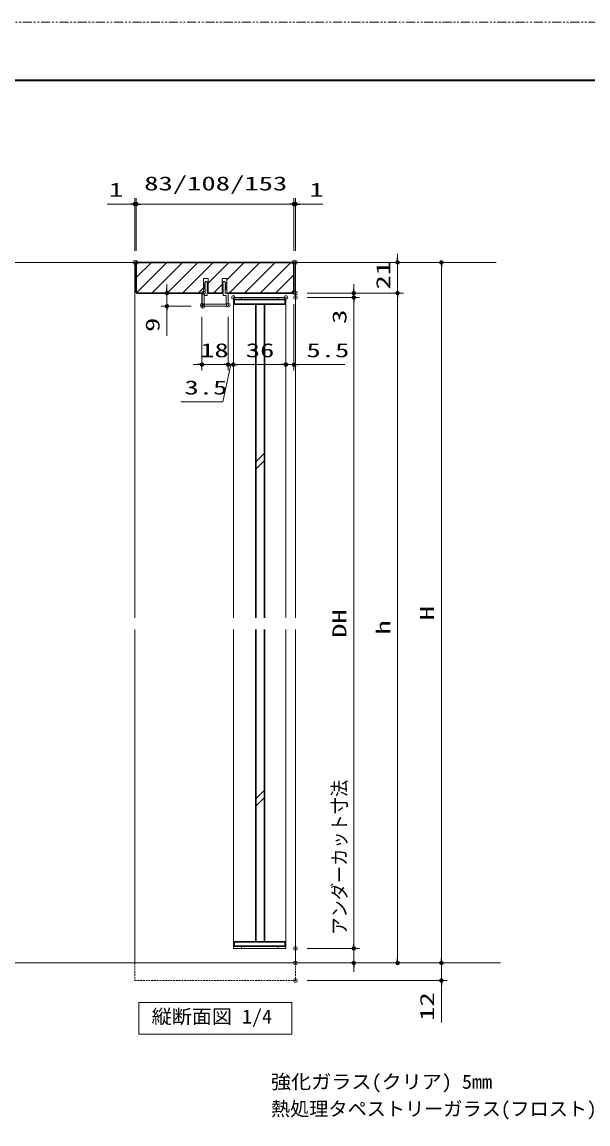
# Model space of a CAD drawing. Units: millimetres, scale not verified. Extents: x -1306 to 1306, y -607 to 607.
# Drawn here: x -770 to -382, y -161 to 594 of the extents above; entities that cross this region are included whole.
import ezdxf
from ezdxf.enums import TextEntityAlignment as Align

# ---------------------------------------------------------------- set-up
doc = ezdxf.new("R2010")
doc.units = ezdxf.units.MM
doc.header["$LTSCALE"] = 5
doc.header["$PDMODE"] = 32
doc.header["$PDSIZE"] = 2.5
doc.linetypes.add('USER1', pattern=[2.5, 1.25, -0.25, 0.25, -0.25, 0.25, -0.25])
doc.linetypes.add('USER2', pattern=[0.375, 0.25, -0.125])
for name, color, linetype, lineweight in [('0-1_線(黄)', 2, 'Continuous', 15), ('0-3_陰線', 4, 'USER1', 9), ('0-D_線(白)', 7, 'Continuous', 30), ('1-0_線(水)', 4, 'Continuous', 9), ('1-1_寸法線', 3, 'Continuous', 13), ('1-2_ハッチング', 6, 'Continuous', 9), ('1-4_DEFPOINTS', 7, 'Continuous', 5), ('1-5_点線(黄)', 2, 'USER2', 15), ('1-6_0', 3, 'Continuous', 25), ('1-7_図面枠', 7, 'Continuous', 35)]:
    doc.layers.add(name, color=color, linetype=linetype, lineweight=lineweight)
doc.styles.add('ＭＳ ゴシック', font='')
doc.styles.get('ＭＳ ゴシック').set_extended_font_data('MS Gothic')

# ---------------------------------------------------------------- blocks, each defined once
blk = doc.blocks.new('_DOT')
at = {"layer": '1-6_0'}
blk.add_line((-2.5, 0), (-5, 0), dxfattribs=at)
for points in [[(0, 0), (-2.5, 0), (-2.48, 0.313)], [(0, 0), (-2.48, -0.313), (-2.5, 0)], [(0, 0), (-2.48, 0.313), (-2.421, 0.622)], [(0, 0), (-2.421, -0.622), (-2.48, -0.313)], [(0, 0), (-2.421, 0.622), (-2.324, 0.92)], [(0, 0), (-2.324, -0.92), (-2.421, -0.622)], [(0, 0), (-2.324, 0.92), (-2.191, 1.204)], [(0, 0), (-2.191, -1.204), (-2.324, -0.92)], [(0, 0), (-2.191, 1.204), (-2.023, 1.469)], [(0, 0), (-2.023, -1.469), (-2.191, -1.204)], [(0, 0), (-2.023, 1.469), (-1.822, 1.711)], [(0, 0), (-1.822, -1.711), (-2.023, -1.469)], [(0, 0), (-1.822, 1.711), (-1.594, 1.926)], [(0, 0), (-1.594, -1.926), (-1.822, -1.711)], [(0, 0), (-1.594, 1.926), (-1.34, 2.111)], [(0, 0), (-1.34, -2.111), (-1.594, -1.926)], [(0, 0), (-1.34, 2.111), (-1.064, 2.262)], [(0, 0), (-1.064, -2.262), (-1.34, -2.111)], [(0, 0), (-1.064, 2.262), (-0.773, 2.378)], [(0, 0), (-0.773, -2.378), (-1.064, -2.262)], [(0, 0), (-0.773, 2.378), (-0.468, 2.456)], [(0, 0), (-0.468, -2.456), (-0.773, -2.378)], [(0, 0), (-0.468, 2.456), (-0.157, 2.495)], [(0, 0), (-0.157, -2.495), (-0.468, -2.456)], [(0, 0), (-0.157, 2.495), (0.157, 2.495)], [(0, 0), (0.157, -2.495), (-0.157, -2.495)], [(0, 0), (0.157, 2.495), (0.468, 2.456)], [(0, 0), (0.468, 2.456), (0.773, 2.378)], [(0, 0), (0.773, 2.378), (1.064, 2.262)], [(0, 0), (1.064, 2.262), (1.34, 2.111)], [(0, 0), (1.34, 2.111), (1.594, 1.926)], [(0, 0), (1.594, 1.926), (1.822, 1.711)], [(0, 0), (1.822, 1.711), (2.023, 1.469)], [(0, 0), (2.023, 1.469), (2.191, 1.204)], [(0, 0), (2.191, 1.204), (2.324, 0.92)], [(0, 0), (2.324, 0.92), (2.421, 0.622)], [(0, 0), (2.421, 0.622), (2.48, 0.313)], [(0, 0), (2.48, 0.313), (2.5, 0)], [(0, 0), (0.468, -2.456), (0.157, -2.495)], [(0, 0), (0.773, -2.378), (0.468, -2.456)], [(0, 0), (1.064, -2.262), (0.773, -2.378)], [(0, 0), (1.34, -2.111), (1.064, -2.262)], [(0, 0), (1.594, -1.926), (1.34, -2.111)], [(0, 0), (1.822, -1.711), (1.594, -1.926)], [(0, 0), (2.023, -1.469), (1.822, -1.711)], [(0, 0), (2.191, -1.204), (2.023, -1.469)], [(0, 0), (2.324, -0.92), (2.191, -1.204)], [(0, 0), (2.421, -0.622), (2.324, -0.92)], [(0, 0), (2.48, -0.313), (2.421, -0.622)], [(0, 0), (2.5, 0), (2.48, -0.313)]]:
    blk.add_solid(points, dxfattribs=at)

msp = doc.modelspace()

# ---------------------------------------------------------------- linework, layer by layer
at = {"layer": '0-1_線(黄)'}
for p, q in [((-1205.773, 429.285), (-444.884, 429.285)), ((-1205.773, -50.715), (-442.038, -50.715))]:
    msp.add_line(p, q, dxfattribs=at)
msp.add_lwpolyline([(-689.701, -77.72), (-584.859, -77.72), (-584.859, -99.554), (-689.701, -99.554)], close=True, dxfattribs=at)
at = {"layer": '0-3_陰線'}
msp.add_line((387.036, 594), (-1292.964, 594), dxfattribs=at)
at = {"layer": '0-D_線(白)'}
for p, q in [((-691.53, 429.285), (-691.53, 408.785)), ((-691.53, 429.285), (-583.53, 429.285)), ((-583.53, 408.785), (-583.53, 429.285)), ((-691.03, 408.285), (-691.53, 408.785)), ((-691.03, 408.285), (-645.53, 408.285)), ((-642.33, 408.285), (-632.73, 408.285)), ((-629.53, 408.285), (-584.03, 408.285)), ((-583.53, 408.785), (-584.03, 408.285)), ((-609.73, 185.866), (-609.73, 400.785)), ((-603.73, 185.866), (-603.73, 400.785)), ((-609.73, -36.215), (-609.73, 177.866)), ((-603.73, -36.215), (-603.73, 177.866))]:
    msp.add_line(p, q, dxfattribs=at)
for points in [[(-624.53, 403.785), (-589.53, 403.785), (-589.53, 400.785), (-624.53, 400.785)], [(-624.53, -36.215), (-589.53, -36.215), (-589.53, -39.215), (-624.53, -39.215)]]:
    msp.add_lwpolyline(points, close=True, dxfattribs=at)
at = {"layer": '1-0_線(水)'}
for p, q in [((-692.53, 429.285), (-692.53, 185.866)), ((-582.53, 429.285), (-582.53, 185.866)), ((-625.03, 405.285), (-589.03, 405.285)), ((-625.03, 185.866), (-625.03, 405.285)), ((-619.53, 405.285), (-619.53, 403.785)), ((-594.53, 405.285), (-594.53, 403.785)), ((-589.03, 185.866), (-589.03, 405.285)), ((-603.73, 298.69), (-609.73, 292.69)), ((-603.73, 293.69), (-609.73, 287.69)), ((-692.53, 177.866), (-692.53, -50.715)), ((-625.03, -40.715), (-625.03, 177.866)), ((-589.03, -40.715), (-589.03, 177.866)), ((-582.53, 177.866), (-582.53, -50.715)), ((-603.73, 67.656), (-609.73, 61.656)), ((-603.73, 62.656), (-609.73, 56.656)), ((-589.03, -40.715), (-625.03, -40.715)), ((-619.53, -39.215), (-619.53, -40.715)), ((-594.53, -39.215), (-594.53, -40.715))]:
    msp.add_line(p, q, dxfattribs=at)
at = {"layer": '1-1_寸法線'}
for p, q in [((-695.53, 469.285), (-711.411, 469.285)), ((-692.53, 437.285), (-692.53, 473.285)), ((-691.53, 469.285), (-692.53, 469.285)), ((-691.53, 437.285), (-691.53, 473.285)), ((-691.53, 437.285), (-691.53, 473.285)), ((-688.53, 469.285), (-586.53, 469.285)), ((-688.53, 469.285), (-685.53, 469.285)), ((-586.53, 469.285), (-589.53, 469.285)), ((-583.53, 437.285), (-583.53, 473.285)), ((-583.53, 437.285), (-583.53, 473.285)), ((-583.53, 469.285), (-582.53, 469.285)), ((-582.53, 437.285), (-582.53, 473.285)), ((-579.53, 469.285), (-563.649, 469.285)), ((-512.53, 432.285), (-512.53, 435.285)), ((-574.53, 429.285), (-478.53, 429.285)), ((-574.53, 429.285), (-508.53, 429.285)), ((-512.53, 429.285), (-512.53, 408.285)), ((-482.53, 426.285), (-482.53, -47.715)), ((-643.98, 416.289), (-645.08, 414.8)), ((-643.38, 416.289), (-643.98, 416.289)), ((-643.38, 416.289), (-642.28, 414.8)), ((-631.68, 416.289), (-632.78, 414.8)), ((-631.68, 416.289), (-631.08, 416.289)), ((-631.08, 416.289), (-629.98, 414.8)), ((-653.53, 408.285), (-674.53, 408.285)), ((-670.53, 411.285), (-670.53, 414.285)), ((-670.53, 408.285), (-670.53, 399.289)), ((-646.53, 407.985), (-646.53, 399.989)), ((-646.38, 407.985), (-646.38, 399.989)), ((-644.33, 407.983), (-646.224, 408.134)), ((-645.728, 408.225), (-646.218, 408.284)), ((-645.08, 414.8), (-644.33, 414.8)), ((-644.33, 414.3), (-645.08, 413.5)), ((-645.08, 413.5), (-644.33, 413.5)), ((-644.33, 413), (-645.08, 412.2)), ((-645.08, 412.2), (-644.33, 412.2)), ((-644.33, 411.7), (-645.08, 410.9)), ((-645.08, 410.9), (-644.33, 410.9)), ((-644.345, 410.9), (-644.345, 407.983)), ((-644.33, 414.8), (-644.33, 414.3)), ((-644.33, 413.5), (-644.33, 413)), ((-644.33, 412.2), (-644.33, 411.7)), ((-643.03, 414.8), (-643.03, 414.3)), ((-642.28, 414.8), (-643.03, 414.8)), ((-643.03, 414.3), (-642.28, 413.5)), ((-643.03, 413.5), (-643.03, 413)), ((-642.28, 413.5), (-643.03, 413.5)), ((-643.03, 413), (-642.28, 412.2)), ((-643.03, 412.2), (-643.03, 411.7)), ((-642.28, 412.2), (-643.03, 412.2)), ((-643.03, 411.7), (-642.28, 410.9)), ((-643.03, 410.9), (-643.03, 410.113)), ((-642.28, 410.9), (-643.03, 410.9)), ((-642.375, 409.297), (-643.03, 410.113)), ((-643.03, 409.297), (-643.03, 406.573)), ((-643.023, 409.297), (-642.375, 409.297)), ((-632.78, 414.8), (-632.03, 414.8)), ((-632.03, 414.3), (-632.78, 413.5)), ((-632.78, 413.5), (-632.03, 413.5)), ((-632.03, 413), (-632.78, 412.2)), ((-632.78, 412.2), (-632.03, 412.2)), ((-632.03, 411.7), (-632.78, 410.9)), ((-632.78, 410.9), (-632.03, 410.9)), ((-632.684, 409.297), (-632.03, 410.113)), ((-632.037, 409.297), (-632.684, 409.297)), ((-632.03, 414.8), (-632.03, 414.3)), ((-632.03, 413.5), (-632.03, 413)), ((-632.03, 412.2), (-632.03, 411.7)), ((-632.03, 410.9), (-632.03, 410.113)), ((-632.03, 409.297), (-632.03, 406.573)), ((-630.73, 414.8), (-630.73, 414.3)), ((-629.98, 414.8), (-630.73, 414.8)), ((-630.73, 414.3), (-629.98, 413.5)), ((-630.73, 413.5), (-630.73, 413)), ((-629.98, 413.5), (-630.73, 413.5)), ((-630.73, 413), (-629.98, 412.2)), ((-630.73, 412.2), (-630.73, 411.7)), ((-629.98, 412.2), (-630.73, 412.2)), ((-630.73, 411.7), (-629.98, 410.9)), ((-630.73, 410.9), (-630.73, 407.983)), ((-629.98, 410.9), (-630.73, 410.9)), ((-630.73, 407.983), (-628.836, 408.134)), ((-629.332, 408.225), (-628.842, 408.284)), ((-628.68, 407.985), (-628.68, 399.989)), ((-628.53, 407.985), (-628.53, 399.989)), ((-574.53, 408.285), (-508.53, 408.285)), ((-574.53, 408.285), (-508.53, 408.285)), ((-574.53, 408.285), (-538.53, 408.285)), ((-542.53, 411.285), (-542.53, 414.285)), ((-542.53, 408.285), (-542.53, 405.285)), ((-643.03, 406.578), (-645.03, 406.74)), ((-645.03, 406.74), (-645.03, 400.789)), ((-583.53, 400.785), (-583.53, 355.289)), ((-574.53, 405.285), (-538.53, 405.285)), ((-574.53, 405.285), (-538.53, 405.285)), ((-542.53, 402.285), (-542.53, 384.618)), ((-542.53, 402.285), (-542.53, -37.715)), ((-512.53, 405.285), (-512.53, 402.285)), ((-512.53, 405.285), (-512.53, -47.715)), ((-653.83, 399.289), (-674.53, 399.289)), ((-670.53, 396.289), (-670.53, 379.098)), ((-629.23, 399.439), (-645.83, 399.439)), ((-629.23, 399.289), (-645.83, 399.289)), ((-625.03, 397.285), (-625.03, 355.289)), ((-625.03, 397.285), (-625.03, 355.289)), ((-589.03, 397.285), (-589.03, 355.289)), ((-589.03, 397.285), (-589.03, 355.289)), ((-646.53, 391.985), (-646.53, 355.289)), ((-628.53, 391.985), (-628.53, 355.289)), ((-628.53, 391.985), (-628.53, 355.289)), ((-649.53, 359.289), (-652.53, 359.289)), ((-628.53, 359.289), (-646.53, 359.289)), ((-631.53, 359.289), (-634.53, 359.289)), ((-625.03, 359.289), (-628.53, 359.289)), ((-625.03, 359.289), (-628.53, 359.289)), ((-625.53, 359.289), (-622.53, 359.289)), ((-592.03, 359.289), (-622.03, 359.289)), ((-622.03, 359.289), (-619.03, 359.289)), ((-592.03, 359.289), (-595.03, 359.289)), ((-589.03, 359.289), (-583.53, 359.289)), ((-580.53, 359.289), (-548.578, 359.289)), ((-542.53, -37.715), (-542.53, 78.618)), ((-574.53, -40.715), (-538.53, -40.715)), ((-574.53, -40.715), (-538.53, -40.715)), ((-542.53, -50.715), (-542.53, -40.715)), ((-482.53, -47.715), (-482.53, -44.715)), ((-574.53, -50.715), (-478.53, -50.715)), ((-574.53, -50.715), (-508.53, -50.715)), ((-574.53, -50.715), (-478.53, -50.715)), ((-574.53, -50.715), (-538.53, -50.715)), ((-482.53, -50.715), (-482.53, -62.715)), ((-542.53, -53.715), (-542.53, -56.715)), ((-574.53, -62.715), (-478.53, -62.715)), ((-482.53, -65.715), (-482.53, -91.477))]:
    msp.add_line(p, q, dxfattribs=at)
for points in [[(-645.53, 408.285), (-645.53, 418.285), (-642.33, 418.285), (-642.33, 408.285)], [(-632.73, 408.285), (-632.73, 418.285), (-629.53, 418.285), (-629.53, 408.285)], [(-632.03, 406.573), (-630.03, 406.74), (-630.03, 400.789), (-645.03, 400.789)], [(-626.78, 359.289), (-632.144, 333.78), (-661.096, 333.78)]]:
    msp.add_lwpolyline(points, dxfattribs=at)
for centre, radius, start, end in [((-646.23, 407.985), 0.3, 87.72528, 180), ((-646.23, 407.985), 0.15, 87.72528, 180), ((-628.83, 407.985), 0.3, 0, 92.27472), ((-628.83, 407.985), 0.15, 0, 92.27472), ((-645.83, 399.989), 0.7, 180, 270), ((-645.83, 399.989), 0.55, 180, 270), ((-629.23, 399.989), 0.55, 270, 0), ((-629.23, 399.989), 0.7, 270, 0)]:
    msp.add_arc(centre, radius, start, end, dxfattribs=at)
at = {"layer": '1-2_ハッチング'}
for p, q in [((-691.53, 418.932), (-681.177, 429.285)), ((-691.3, 408.555), (-670.57, 429.285)), ((-680.964, 408.285), (-659.964, 429.285)), ((-670.357, 408.285), (-649.357, 429.285)), ((-659.751, 408.285), (-638.751, 429.285)), ((-642.33, 415.099), (-628.144, 429.285)), ((-629.53, 417.292), (-617.537, 429.285)), ((-627.931, 408.285), (-606.931, 429.285)), ((-617.324, 408.285), (-596.324, 429.285)), ((-606.718, 408.285), (-585.718, 429.285)), ((-596.111, 408.285), (-583.53, 420.866)), ((-649.144, 408.285), (-645.53, 411.899)), ((-638.537, 408.285), (-632.73, 414.092)), ((-585.504, 408.285), (-583.53, 410.259))]:
    msp.add_line(p, q, dxfattribs=at)
at = {"layer": '1-4_DEFPOINTS'}
for p in [(-691.53, 469.285), (-583.53, 469.285), (-692.53, 429.285), (-691.53, 429.285), (-583.53, 429.285), (-582.53, 429.285), (-582.53, 429.285), (-670.53, 408.285), (-645.53, 408.285), (-583.53, 408.785), (-582.53, 408.285), (-512.53, 408.285), (-646.53, 399.985), (-645.83, 399.289), (-628.53, 399.985), (-628.53, 399.985), (-625.03, 405.285), (-589.03, 405.285), (-582.53, 405.285), (-542.53, 405.285), (-646.53, 359.289), (-628.53, 359.289), (-625.03, 359.289), (-589.03, 359.289), (-582.53, -40.715), (-542.53, -40.715), (-582.53, -50.715), (-542.53, -50.715), (-512.53, -50.715), (-482.53, -50.715), (-582.53, -62.715), (-482.53, -62.715)]:
    msp.add_point(p, dxfattribs=at)
at = {"layer": '1-5_点線(黄)'}
for p, q in [((-692.53, -50.715), (-692.53, -62.715)), ((-582.53, -50.715), (-582.53, -62.715)), ((-692.53, -62.715), (-582.53, -62.715))]:
    msp.add_line(p, q, dxfattribs=at)
at = {"layer": '1-7_図面枠'}
msp.add_lwpolyline([(-1252.964, -554), (347.036, -554), (347.036, 554), (-1252.964, 554)], close=True, dxfattribs=at)

# ---------------------------------------------------------------- block references
at = {"layer": '1-1_寸法線', "xscale": 0.6, "yscale": 0.6}
for p in [(-692.53, 469.285), (-583.53, 469.285), (-583.53, 469.285), (-646.53, 359.289), (-628.53, 359.289), (-589.03, 359.289), (-589.03, 359.289)]:
    msp.add_blockref('_DOT', p, dxfattribs=at)
for p, rotation in [((-691.53, 469.285), 180), ((-691.53, 469.285), 180), ((-582.53, 469.285), 180), ((-512.53, 429.285), 270), ((-482.53, 429.285), 90), ((-670.53, 408.285), 270), ((-542.53, 408.285), 270), ((-512.53, 408.285), 90), ((-512.53, 408.285), 90), ((-670.53, 399.289), 90), ((-542.53, 405.285), 90), ((-542.53, 405.285), 90), ((-628.53, 359.289), 180), ((-625.03, 359.289), 180), ((-625.03, 359.289), 180), ((-583.53, 359.289), 180), ((-542.53, -40.715), 270), ((-542.53, -40.715), 270), ((-542.53, -50.715), 90), ((-512.53, -50.715), 270), ((-482.53, -50.715), 270), ((-482.53, -50.715), 270), ((-482.53, -62.715), 90)]:
    msp.add_blockref('_DOT', p, dxfattribs=dict(at, rotation=rotation))

# ---------------------------------------------------------------- texts
at = {"layer": '0-1_線(黄)', "style": 'ＭＳ ゴシック', "width": 1.05}
msp.add_text('縦断面図 1/4', height=9.604, dxfattribs=at).set_placement((-681.007, -95.098), align=Align.BOTTOM_LEFT)
at = {"layer": '1-1_寸法線', "style": 'ＭＳ ゴシック'}
for s, height, width, p in [('1', 9.604, 1.5, (-710.268, 471.434)), ('83/108/153', 9.604, 1.5, (-686.101, 475.72)), ('1', 9.604, 1.5, (-572.887, 471.434)), ('18', 9.604, 1.5, (-647.768, 361.438)), ('36', 9.604, 1.5, (-616.554, 361.438)), ('5.5', 9.604, 1.5, (-574.958, 361.438)), ('3.5', 9.604, 1.5, (-658.525, 335.93)), ('強化ガラス(クリア) 5mm', 9.621, 1.05, (-599.282, -139.75))]:
    msp.add_text(s, height=height, dxfattribs=dict(at, width=width)).set_placement(p, align=Align.BOTTOM_LEFT)
for s, width, p in [('21', 1.5, (-514.68, 410.689)), ('3', 1.5, (-544.68, 387.189)), ('9', 1.5, (-672.68, 381.67)), ('DH', 1.5, (-544.68, 172.046)), ('H', 1.5, (-484.68, 184.046)), ('h', 1.5, (-514.68, 174.261)), ('アンダーカット寸法', 0.9, (-544.68, -31.304)), ('12', 1.5, (-484.68, -90.334))]:
    msp.add_text(s, height=9.604, rotation=90, dxfattribs=dict(at, width=width)).set_placement(p, align=Align.BOTTOM_LEFT)
msp.add_text('熱処理タペストリーガラス(フロスト) 5mm', height=9.621, dxfattribs=at).set_placement((-599.282, -158.322), align=Align.BOTTOM_LEFT)

doc.saveas('drawing.dxf')
